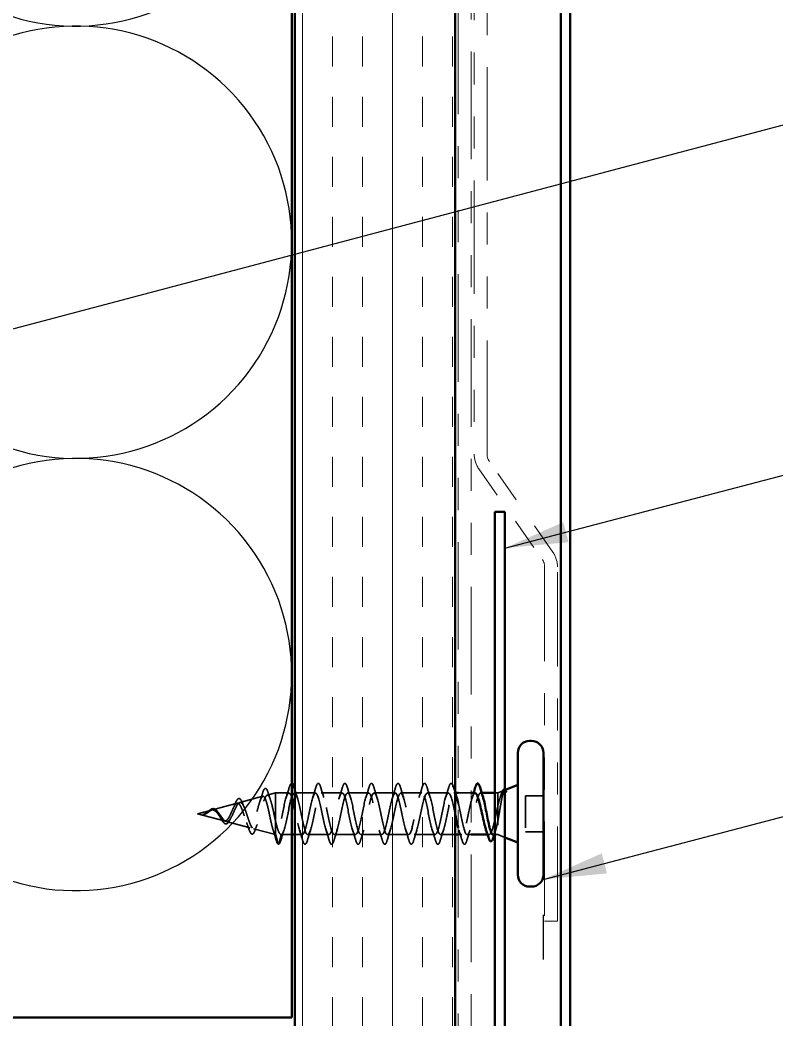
# Model space of a CAD drawing. Header units: inches. Extents: x 0.6 to 46.2, y -1.7 to 21.4.
# Drawn here: x 6.149 to 8.51, y 9.026 to 12.146 of the extents above; entities that cross this region are included whole.
import ezdxf

# ---------------------------------------------------------------- set-up
doc = ezdxf.new("R2010")
doc.units = ezdxf.units.IN
doc.header["$LTSCALE"] = 2
doc.header["$MEASUREMENT"] = 0
doc.linetypes.add('DASHED', pattern=[0.2067, 0.1654, -0.0413])
doc.linetypes.add('DOUBLE_DASH_CHAIN', pattern=[1.2403, 0.6614, -0.0827, 0.1654, -0.0827, 0.1654, -0.0827])
for name, color, linetype, lineweight in [('Hatch (ANSI)', 7, 'Continuous', 18), ('Hidden (ANSI)', 7, 'DASHED', 35), ('Sketch Geometry (ANSI)', 7, 'Continuous', 25), ('Symbol (ANSI)', 7, 'Continuous', 25), ('Visible (ANSI)', 7, 'Continuous', 50)]:
    doc.layers.add(name, color=color, linetype=linetype, lineweight=lineweight)
doc.styles.add('Note Text (ANSI)', font='tahoma.ttf')
doc.dimstyles.new('Default (ANSI)$7', dxfattribs={"dimscale": 2, "dimtxt": 0.12, "dimasz": 0.098425, "dimexe": 0.125, "dimexo": 0.0625, "dimgap": 0.031496, "dimtad": 0, "dimtih": 1, "dimtoh": 1, "dimrnd": 1e-08, "dimzin": 4, "dimdsep": 46, "dimtxsty": 'Note Text (ANSI)', "dimcen": 0.09, "dimdle": 0.393701, "dimclrd": 256, "dimclre": 256, "dimclrt": 256, "dimadec": 0, "dimazin": 1, "dimtfac": 1, "dimtofl": 0, "dimtmove": 0, "dimatfit": 3, "dimfxl": 1, "dimtolj": 1, "dimtzin": 4, "dimlwd": -1, "dimlwe": -1, "dimarcsym": 0})

msp = doc.modelspace()

# ---------------------------------------------------------------- hatches: boundary and pattern name
at = {"layer": 'Hatch (ANSI)', "true_color": 0x804000}
h = msp.add_hatch(dxfattribs=at)
h.set_pattern_fill('INSUL', color=36, scale=0.75, angle=90, style=0)
h.paths.add_polyline_path([(7.50774, 18.87685), (7.50774, 7.53092), (7.00774, 7.53092), (7.00774, 18.87685)])

# ---------------------------------------------------------------- linework, layer by layer
at = {"layer": 'Hidden (ANSI)', "ltscale": 0.018506}
msp.add_line((7.64174, 9.73183), (7.65986, 9.73914), dxfattribs=at)
at = {"layer": 'Hidden (ANSI)', "ltscale": 0.001667}
msp.add_line((7.66326, 9.74051), (7.66498, 9.74121), dxfattribs=at)
at = {"layer": 'Hidden (ANSI)', "ltscale": 0.070939}
msp.add_line((6.83559, 9.7021), (6.90765, 9.72138), dxfattribs=at)
at = {"layer": 'Hidden (ANSI)', "ltscale": 0.025357}
msp.add_line((6.92091, 9.72493), (6.94674, 9.73183), dxfattribs=at)
at = {"layer": 'Hidden (ANSI)', "ltscale": 0.117611}
msp.add_line((6.94674, 9.73183), (6.94674, 9.64572), dxfattribs=at)
at = {"layer": 'Hidden (ANSI)', "ltscale": 0.040375}
msp.add_line((6.98924, 9.73183), (6.94674, 9.73183), dxfattribs=at)
at = {"layer": 'Hidden (ANSI)', "ltscale": 0.062755}
for p, q in [((7.07224, 9.73183), (7.00624, 9.73183)), ((7.15524, 9.73183), (7.08924, 9.73183)), ((7.23824, 9.73183), (7.17224, 9.73183)), ((7.32124, 9.73183), (7.25524, 9.73183)), ((7.40424, 9.73183), (7.33824, 9.73183)), ((7.48724, 9.73183), (7.42124, 9.73183)), ((7.11374, 9.60183), (7.04774, 9.60183)), ((7.19674, 9.60183), (7.13074, 9.60183)), ((7.27974, 9.60183), (7.21374, 9.60183)), ((7.36274, 9.60183), (7.29674, 9.60183)), ((7.44574, 9.60183), (7.37974, 9.60183))]:
    msp.add_line(p, q, dxfattribs=at)
at = {"layer": 'Hidden (ANSI)', "ltscale": 0.004078}
msp.add_line((7.50862, 9.73183), (7.50424, 9.73183), dxfattribs=at)
at = {"layer": 'Hidden (ANSI)', "ltscale": 0.037994}
msp.add_line((7.55774, 9.73183), (7.51774, 9.73183), dxfattribs=at)
at = {"layer": 'Hidden (ANSI)', "ltscale": 0.003667}
msp.add_line((7.59119, 9.73183), (7.58724, 9.73183), dxfattribs=at)
at = {"layer": 'Hidden (ANSI)', "ltscale": 0.009423}
for p, q in [((7.64174, 9.73183), (7.63174, 9.73183)), ((7.64174, 9.60183), (7.63174, 9.60183))]:
    msp.add_line(p, q, dxfattribs=at)
at = {"layer": 'Hidden (ANSI)', "ltscale": 0.194373}
msp.add_line((7.64174, 9.73183), (7.64174, 9.60183), dxfattribs=at)
at = {"layer": 'Hidden (ANSI)', "ltscale": 0.053232}
for p, q in [((7.78374, 9.72333), (7.72774, 9.72333)), ((7.78374, 9.61033), (7.72774, 9.61033))]:
    msp.add_line(p, q, dxfattribs=at)
at = {"layer": 'Hidden (ANSI)', "ltscale": 0.107515}
msp.add_line((7.72774, 9.72333), (7.72774, 9.61033), dxfattribs=at)
at = {"layer": 'Hidden (ANSI)', "ltscale": 0.042539}
msp.add_line((6.70374, 9.66683), (6.74699, 9.6784), dxfattribs=at)
at = {"layer": 'Hidden (ANSI)', "ltscale": 0.075866}
msp.add_line((6.75026, 9.67928), (6.82732, 9.69989), dxfattribs=at)
at = {"layer": 'Hidden (ANSI)', "ltscale": 0.082134}
msp.add_line((6.70374, 9.66683), (6.78715, 9.64452), dxfattribs=at)
at = {"layer": 'Hidden (ANSI)', "ltscale": 0.073402}
msp.add_line((6.79292, 9.64298), (6.86748, 9.62303), dxfattribs=at)
at = {"layer": 'Hidden (ANSI)', "ltscale": 0.071462}
msp.add_line((6.94674, 9.64572), (6.94674, 9.60206), dxfattribs=at)
at = {"layer": 'Hidden (ANSI)', "ltscale": 0.067416}
msp.add_line((6.87825, 9.62015), (6.94674, 9.60183), dxfattribs=at)
at = {"layer": 'Hidden (ANSI)', "ltscale": 0.0051}
msp.add_line((6.94674, 9.60206), (6.94674, 9.60183), dxfattribs=at)
at = {"layer": 'Hidden (ANSI)', "ltscale": 0.000852348}
msp.add_line((6.94774, 9.60183), (6.94674, 9.60183), dxfattribs=at)
at = {"layer": 'Hidden (ANSI)', "ltscale": 0.028664}
for p, q in [((6.95527, 9.57258), (6.94774, 9.60183)), ((6.96474, 9.60183), (6.9572, 9.57258))]:
    msp.add_line(p, q, dxfattribs=at)
at = {"layer": 'Hidden (ANSI)', "ltscale": 0.031327}
msp.add_line((6.99774, 9.60183), (6.96474, 9.60183), dxfattribs=at)
at = {"layer": 'Hidden (ANSI)', "ltscale": 0.021804}
msp.add_line((7.03074, 9.60183), (7.00774, 9.60183), dxfattribs=at)
at = {"layer": 'Hidden (ANSI)', "ltscale": 0.042756}
msp.add_line((7.50774, 9.60183), (7.46274, 9.60183), dxfattribs=at)
at = {"layer": 'Hidden (ANSI)', "ltscale": 0.010376}
msp.add_line((7.52874, 9.60183), (7.51774, 9.60183), dxfattribs=at)
at = {"layer": 'Hidden (ANSI)', "ltscale": 0.011328}
msp.add_line((7.55774, 9.60183), (7.54574, 9.60183), dxfattribs=at)
at = {"layer": 'Hidden (ANSI)', "ltscale": 0.004505}
msp.add_line((7.6141, 9.60183), (7.60927, 9.60183), dxfattribs=at)
at = {"layer": 'Hidden (ANSI)', "ltscale": 0.022491}
msp.add_line((7.64174, 9.60183), (7.66374, 9.59296), dxfattribs=at)
at = {"layer": 'Hidden (ANSI)', "ltscale": 0.000948163}
msp.add_arc((7.57874, 9.76083), 0.001, 14.43974, 77.5, dxfattribs=at)
at = {"layer": 'Hidden (ANSI)', "ltscale": 0.002412}
msp.add_arc((6.95624, 9.57283), 0.001, 194.43974, 345.56026, dxfattribs=at)
at = {"layer": 'Hidden (ANSI)', "ltscale": 0.088288}
msp.add_open_spline([(6.90651, 9.73126), (6.90799, 9.73615), (6.90946, 9.73994), (6.9125, 9.74497), (6.91435, 9.74645), (6.91812, 9.74554), (6.91948, 9.74383), (6.92178, 9.73932), (6.92275, 9.73679), (6.92371, 9.73374)], degree=3, knots=[0, 0, 0, 0, 0.06489246, 0.06489246, 0.13077085, 0.13077085, 0.18983606, 0.18983606, 0.23484667, 0.23484667, 0.23484667, 0.23484667], dxfattribs=at)
at = {"layer": 'Hidden (ANSI)', "ltscale": 0.238325}
msp.add_open_spline([(6.99774, 9.7188), (6.99275, 9.73327), (6.98777, 9.73574), (6.98279, 9.72426), (6.97735, 9.71171), (6.97192, 9.68344), (6.96648, 9.65698), (6.96104, 9.63053), (6.9556, 9.6078), (6.95016, 9.60292), (6.94935, 9.6022), (6.94854, 9.60183), (6.94774, 9.60183)], degree=3, knots=[43.3388384, 43.3388384, 43.3388384, 43.3388384, 44.46997, 44.46997, 44.46997, 45.705247, 45.705247, 45.705247, 46.9405239, 46.9405239, 46.9405239, 47.1238898, 47.1238898, 47.1238898, 47.1238898], dxfattribs=at)
at = {"layer": 'Hidden (ANSI)', "ltscale": 1.106756}
msp.add_open_spline([(6.96474, 9.60183), (6.97017, 9.60183), (6.97561, 9.62016), (6.98105, 9.64543), (6.98649, 9.6707), (6.99193, 9.7011), (6.99737, 9.71774), (7.00281, 9.73438), (7.00825, 9.73607), (7.01369, 9.72176), (7.01913, 9.70744), (7.02457, 9.67816), (7.03001, 9.6521), (7.03545, 9.62603), (7.04089, 9.60506), (7.04632, 9.6022), (7.05176, 9.59935), (7.0572, 9.61482), (7.06264, 9.63901), (7.06808, 9.6632), (7.07352, 9.69436), (7.07896, 9.71314), (7.0844, 9.73192), (7.08984, 9.73697), (7.09528, 9.72515), (7.10072, 9.71333), (7.10616, 9.68549), (7.1116, 9.65893), (7.11704, 9.63236), (7.12247, 9.60898), (7.12791, 9.60331), (7.13335, 9.59764), (7.13879, 9.61008), (7.14423, 9.63291), (7.14967, 9.65574), (7.15511, 9.68731), (7.16055, 9.70801), (7.16599, 9.72872), (7.17143, 9.73707), (7.17687, 9.72788), (7.18231, 9.71868), (7.18775, 9.69261), (7.19319, 9.66585), (7.19862, 9.63909), (7.20406, 9.61357), (7.2095, 9.60514), (7.21494, 9.59671), (7.22038, 9.60598), (7.22582, 9.62719), (7.23126, 9.6484), (7.2367, 9.68002), (7.24214, 9.70242), (7.24758, 9.72482), (7.25302, 9.73637), (7.25846, 9.72991), (7.2639, 9.72345), (7.26934, 9.69944), (7.27477, 9.67278), (7.28021, 9.64613), (7.28565, 9.61876), (7.29109, 9.60767), (7.29653, 9.59659), (7.30197, 9.60258), (7.30741, 9.62193), (7.31285, 9.64127), (7.31829, 9.67259), (7.32373, 9.69642), (7.32917, 9.72025), (7.33461, 9.73488), (7.34005, 9.73122), (7.34549, 9.72757), (7.35092, 9.70589), (7.35636, 9.67965), (7.3618, 9.65341), (7.36724, 9.62451), (7.37268, 9.61088), (7.37812, 9.59726), (7.38356, 9.5999), (7.389, 9.61717), (7.39444, 9.63444), (7.39988, 9.66509), (7.40532, 9.69008), (7.41076, 9.71507), (7.4162, 9.73261), (7.42164, 9.7318), (7.42707, 9.73099), (7.43251, 9.7119), (7.43795, 9.68637), (7.44339, 9.66084), (7.44883, 9.63073), (7.45427, 9.61473), (7.45971, 9.59873), (7.46515, 9.59799), (7.47059, 9.61298), (7.47603, 9.62797), (7.48147, 9.65761), (7.48691, 9.68348), (7.49235, 9.70935), (7.49778, 9.7296), (7.50322, 9.73164), (7.5065, 9.73288), (7.50978, 9.72744), (7.51306, 9.71756)], degree=3, knots=[-47.1238898, -47.1238898, -47.1238898, -47.1238898, -45.8886129, -45.8886129, -45.8886129, -44.6533359, -44.6533359, -44.6533359, -43.418059, -43.418059, -43.418059, -42.182782, -42.182782, -42.182782, -40.9475051, -40.9475051, -40.9475051, -39.7122281, -39.7122281, -39.7122281, -38.4769512, -38.4769512, -38.4769512, -37.2416742, -37.2416742, -37.2416742, -36.0063973, -36.0063973, -36.0063973, -34.7711204, -34.7711204, -34.7711204, -33.5358434, -33.5358434, -33.5358434, -32.3005665, -32.3005665, -32.3005665, -31.0652895, -31.0652895, -31.0652895, -29.8300126, -29.8300126, -29.8300126, -28.5947356, -28.5947356, -28.5947356, -27.3594587, -27.3594587, -27.3594587, -26.1241817, -26.1241817, -26.1241817, -24.8889048, -24.8889048, -24.8889048, -23.6536278, -23.6536278, -23.6536278, -22.4183509, -22.4183509, -22.4183509, -21.183074, -21.183074, -21.183074, -19.947797, -19.947797, -19.947797, -18.7125201, -18.7125201, -18.7125201, -17.4772431, -17.4772431, -17.4772431, -16.2419662, -16.2419662, -16.2419662, -15.0066892, -15.0066892, -15.0066892, -13.7714123, -13.7714123, -13.7714123, -12.5361353, -12.5361353, -12.5361353, -11.3008584, -11.3008584, -11.3008584, -10.0655815, -10.0655815, -10.0655815, -8.8303045, -8.8303045, -8.8303045, -7.5950276, -7.5950276, -7.5950276, -6.3597506, -6.3597506, -6.3597506, -5.6150337, -5.6150337, -5.6150337, -5.6150337], dxfattribs=at)
at = {"layer": 'Hidden (ANSI)', "ltscale": 0.031888}
for points in [[(6.98041, 9.71786), (6.98382, 9.72827), (6.98705, 9.73893), (6.99018, 9.74961)], [(7.06341, 9.71786), (7.06682, 9.72827), (7.07005, 9.73893), (7.07318, 9.74961)], [(7.08829, 9.74961), (7.09142, 9.73893), (7.09465, 9.72827), (7.09806, 9.71786)], [(7.14641, 9.71786), (7.14982, 9.72827), (7.15305, 9.73893), (7.15618, 9.74961)], [(7.17129, 9.74961), (7.17442, 9.73893), (7.17765, 9.72827), (7.18106, 9.71786)], [(7.22941, 9.71786), (7.23282, 9.72827), (7.23605, 9.73893), (7.23918, 9.74961)], [(7.25429, 9.74961), (7.25742, 9.73893), (7.26065, 9.72827), (7.26406, 9.71786)], [(7.31241, 9.71786), (7.31582, 9.72827), (7.31905, 9.73893), (7.32218, 9.74961)], [(7.33729, 9.74961), (7.34042, 9.73893), (7.34365, 9.72827), (7.34706, 9.71786)], [(7.39541, 9.71786), (7.39882, 9.72827), (7.40205, 9.73893), (7.40518, 9.74961)], [(7.42029, 9.74961), (7.42342, 9.73893), (7.42665, 9.72827), (7.43006, 9.71786)], [(7.47841, 9.71786), (7.48182, 9.72827), (7.48505, 9.73893), (7.48818, 9.74961)], [(6.97356, 9.61581), (6.97015, 9.6054), (6.96692, 9.59474), (6.96379, 9.58405)], [(7.03168, 9.58405), (7.02855, 9.59474), (7.02532, 9.6054), (7.02191, 9.61581)], [(7.05656, 9.61581), (7.05315, 9.6054), (7.04992, 9.59474), (7.04679, 9.58405)], [(7.11468, 9.58405), (7.11155, 9.59474), (7.10832, 9.6054), (7.10491, 9.61581)], [(7.13956, 9.61581), (7.13615, 9.6054), (7.13292, 9.59474), (7.12979, 9.58405)], [(7.19768, 9.58405), (7.19455, 9.59474), (7.19132, 9.6054), (7.18791, 9.61581)], [(7.22256, 9.61581), (7.21915, 9.6054), (7.21592, 9.59474), (7.21279, 9.58405)], [(7.28068, 9.58405), (7.27755, 9.59474), (7.27432, 9.6054), (7.27091, 9.61581)], [(7.30556, 9.61581), (7.30215, 9.6054), (7.29892, 9.59474), (7.29579, 9.58405)], [(7.36368, 9.58405), (7.36055, 9.59474), (7.35732, 9.6054), (7.35391, 9.61581)], [(7.38856, 9.61581), (7.38515, 9.6054), (7.38192, 9.59474), (7.37879, 9.58405)], [(7.44668, 9.58405), (7.44355, 9.59474), (7.44032, 9.6054), (7.43691, 9.61581)], [(7.47156, 9.61581), (7.46815, 9.6054), (7.46492, 9.59474), (7.46179, 9.58405)], [(7.52968, 9.58405), (7.52655, 9.59474), (7.52332, 9.6054), (7.51991, 9.61581)], [(7.55456, 9.61581), (7.55115, 9.6054), (7.54792, 9.59474), (7.54479, 9.58405)]]:
    msp.add_open_spline(points, degree=3, dxfattribs=at)
at = {"layer": 'Hidden (ANSI)', "ltscale": 0.045372}
for points, knots in [([(6.99018, 9.74961), (6.99167, 9.75468), (6.99313, 9.75824), (6.99564, 9.76118), (6.99663, 9.76183), (6.99774, 9.76183)], [0, 0, 0, 0, 0.08068206, 0.08068206, 0.12088628, 0.12088628, 0.12088628, 0.12088628]), ([(6.96379, 9.58405), (6.9623, 9.57899), (6.96084, 9.57542), (6.95833, 9.57248), (6.95734, 9.57183), (6.95624, 9.57183)], [0, 0, 0, 0, 0.08068206, 0.08068206, 0.1208897, 0.1208897, 0.1208897, 0.1208897])]:
    msp.add_open_spline(points, degree=3, knots=knots, dxfattribs=at)
at = {"layer": 'Hidden (ANSI)', "ltscale": 0.02363}
msp.add_open_spline([(7.00774, 9.74135), (7.0101, 9.73344), (7.01253, 9.72558), (7.01506, 9.71786)], degree=3, dxfattribs=at)
at = {"layer": 'Hidden (ANSI)', "ltscale": 1.009204}
msp.add_open_spline([(7.50774, 9.6681), (7.50681, 9.67262), (7.50589, 9.67714), (7.50496, 9.68157), (7.49953, 9.70764), (7.49409, 9.72861), (7.48865, 9.73146), (7.48321, 9.73432), (7.47777, 9.71884), (7.47233, 9.69466), (7.46689, 9.67047), (7.46145, 9.63931), (7.45601, 9.62052), (7.45057, 9.60174), (7.44513, 9.5967), (7.43969, 9.60852), (7.43425, 9.62034), (7.42881, 9.64817), (7.42338, 9.67474), (7.41794, 9.7013), (7.4125, 9.72468), (7.40706, 9.73036), (7.40162, 9.73603), (7.39618, 9.72359), (7.39074, 9.70076), (7.3853, 9.67793), (7.37986, 9.64636), (7.37442, 9.62565), (7.36898, 9.60494), (7.36354, 9.59659), (7.3581, 9.60579), (7.35266, 9.61498), (7.34723, 9.64105), (7.34179, 9.66782), (7.33635, 9.69458), (7.33091, 9.7201), (7.32547, 9.72853), (7.32003, 9.73695), (7.31459, 9.72769), (7.30915, 9.70648), (7.30371, 9.68527), (7.29827, 9.65364), (7.29283, 9.63125), (7.28739, 9.60885), (7.28195, 9.59729), (7.27651, 9.60376), (7.27108, 9.61022), (7.26564, 9.63423), (7.2602, 9.66088), (7.25476, 9.68753), (7.24932, 9.7149), (7.24388, 9.72599), (7.23844, 9.73708), (7.233, 9.73109), (7.22756, 9.71174), (7.22212, 9.69239), (7.21668, 9.66108), (7.21124, 9.63725), (7.2058, 9.61342), (7.20036, 9.59879), (7.19493, 9.60244), (7.18949, 9.6061), (7.18405, 9.62778), (7.17861, 9.65402), (7.17317, 9.68025), (7.16773, 9.70916), (7.16229, 9.72278), (7.15685, 9.73641), (7.15141, 9.73376), (7.14597, 9.71649), (7.14053, 9.69923), (7.13509, 9.66858), (7.12965, 9.64359), (7.12421, 9.61859), (7.11878, 9.60105), (7.11334, 9.60186), (7.1079, 9.60267), (7.10246, 9.62177), (7.09702, 9.6473), (7.09158, 9.67282), (7.08614, 9.70294), (7.0807, 9.71894), (7.07526, 9.73494), (7.06982, 9.73567), (7.06438, 9.72068), (7.05894, 9.70569), (7.0535, 9.67606), (7.04806, 9.65019), (7.04263, 9.62432), (7.03719, 9.60407), (7.03175, 9.60202), (7.02631, 9.59998), (7.02087, 9.61628), (7.01543, 9.6408), (7.01286, 9.65236), (7.0103, 9.66536), (7.00774, 9.67778)], degree=3, knots=[4.7313142, 4.7313142, 4.7313142, 4.7313142, 4.9411078, 4.9411078, 4.9411078, 6.1763847, 6.1763847, 6.1763847, 7.4116617, 7.4116617, 7.4116617, 8.6469386, 8.6469386, 8.6469386, 9.8822156, 9.8822156, 9.8822156, 11.1174925, 11.1174925, 11.1174925, 12.3527695, 12.3527695, 12.3527695, 13.5880464, 13.5880464, 13.5880464, 14.8233233, 14.8233233, 14.8233233, 16.0586003, 16.0586003, 16.0586003, 17.2938772, 17.2938772, 17.2938772, 18.5291542, 18.5291542, 18.5291542, 19.7644311, 19.7644311, 19.7644311, 20.9997081, 20.9997081, 20.9997081, 22.234985, 22.234985, 22.234985, 23.470262, 23.470262, 23.470262, 24.7055389, 24.7055389, 24.7055389, 25.9408158, 25.9408158, 25.9408158, 27.1760928, 27.1760928, 27.1760928, 28.4113697, 28.4113697, 28.4113697, 29.6466467, 29.6466467, 29.6466467, 30.8819236, 30.8819236, 30.8819236, 32.1172006, 32.1172006, 32.1172006, 33.3524775, 33.3524775, 33.3524775, 34.5877545, 34.5877545, 34.5877545, 35.8230314, 35.8230314, 35.8230314, 37.0583084, 37.0583084, 37.0583084, 38.2935853, 38.2935853, 38.2935853, 39.5288622, 39.5288622, 39.5288622, 40.7641392, 40.7641392, 40.7641392, 41.9994161, 41.9994161, 41.9994161, 42.5818281, 42.5818281, 42.5818281, 42.5818281], dxfattribs=at)
at = {"layer": 'Hidden (ANSI)', "ltscale": 0.090851}
for points in [[(7.07318, 9.74961), (7.07467, 9.75468), (7.07613, 9.75824), (7.07865, 9.76119), (7.07966, 9.76185), (7.08261, 9.76181), (7.08401, 9.76018), (7.0863, 9.7557), (7.0873, 9.75299), (7.08829, 9.74961)], [(7.15618, 9.74961), (7.15767, 9.75468), (7.15913, 9.75824), (7.16165, 9.76119), (7.16266, 9.76185), (7.16561, 9.76181), (7.16701, 9.76018), (7.1693, 9.7557), (7.1703, 9.75299), (7.17129, 9.74961)], [(7.23918, 9.74961), (7.24067, 9.75468), (7.24213, 9.75824), (7.24465, 9.76119), (7.24566, 9.76185), (7.24861, 9.76181), (7.25001, 9.76018), (7.2523, 9.7557), (7.2533, 9.75299), (7.25429, 9.74961)], [(7.32218, 9.74961), (7.32367, 9.75468), (7.32513, 9.75824), (7.32765, 9.76119), (7.32866, 9.76185), (7.33161, 9.76181), (7.33301, 9.76018), (7.3353, 9.7557), (7.3363, 9.75299), (7.33729, 9.74961)], [(7.40518, 9.74961), (7.40667, 9.75468), (7.40813, 9.75824), (7.41065, 9.76119), (7.41166, 9.76185), (7.41461, 9.76181), (7.41601, 9.76018), (7.4183, 9.7557), (7.4193, 9.75299), (7.42029, 9.74961)], [(7.48818, 9.74961), (7.48967, 9.75468), (7.49113, 9.75824), (7.49365, 9.76119), (7.49466, 9.76185), (7.49761, 9.76181), (7.49901, 9.76018), (7.5013, 9.7557), (7.5023, 9.75299), (7.50329, 9.74961)], [(7.04679, 9.58405), (7.0453, 9.57899), (7.04384, 9.57542), (7.04132, 9.57247), (7.04032, 9.57182), (7.03736, 9.57186), (7.03597, 9.57349), (7.03367, 9.57796), (7.03267, 9.58068), (7.03168, 9.58405)], [(7.12979, 9.58405), (7.1283, 9.57899), (7.12684, 9.57542), (7.12432, 9.57247), (7.12332, 9.57182), (7.12036, 9.57186), (7.11897, 9.57349), (7.11667, 9.57796), (7.11567, 9.58068), (7.11468, 9.58405)], [(7.21279, 9.58405), (7.2113, 9.57899), (7.20984, 9.57542), (7.20732, 9.57247), (7.20632, 9.57182), (7.20336, 9.57186), (7.20197, 9.57349), (7.19967, 9.57796), (7.19867, 9.58068), (7.19768, 9.58405)], [(7.29579, 9.58405), (7.2943, 9.57899), (7.29284, 9.57542), (7.29032, 9.57247), (7.28932, 9.57182), (7.28636, 9.57186), (7.28497, 9.57349), (7.28267, 9.57796), (7.28167, 9.58068), (7.28068, 9.58405)], [(7.37879, 9.58405), (7.3773, 9.57899), (7.37584, 9.57542), (7.37332, 9.57247), (7.37232, 9.57182), (7.36936, 9.57186), (7.36797, 9.57349), (7.36567, 9.57796), (7.36467, 9.58068), (7.36368, 9.58405)], [(7.46179, 9.58405), (7.4603, 9.57899), (7.45884, 9.57542), (7.45632, 9.57247), (7.45532, 9.57182), (7.45236, 9.57186), (7.45097, 9.57349), (7.44867, 9.57796), (7.44767, 9.58068), (7.44668, 9.58405)], [(7.54479, 9.58405), (7.5433, 9.57899), (7.54184, 9.57542), (7.53932, 9.57247), (7.53832, 9.57182), (7.53536, 9.57186), (7.53397, 9.57349), (7.53167, 9.57796), (7.53067, 9.58068), (7.52968, 9.58405)]]:
    msp.add_open_spline(points, degree=3, knots=[0, 0, 0, 0, 0.08068206, 0.08068206, 0.12137804, 0.12137804, 0.18811443, 0.18811443, 0.24184971, 0.24184971, 0.24184971, 0.24184971], dxfattribs=at)
at = {"layer": 'Hidden (ANSI)', "ltscale": 0.014799}
msp.add_open_spline([(7.50329, 9.74961), (7.50475, 9.74464), (7.50623, 9.73967), (7.50774, 9.73472)], degree=3, dxfattribs=at)
at = {"layer": 'Hidden (ANSI)', "ltscale": 0.148606}
msp.add_open_spline([(7.64174, 9.64535), (7.64324, 9.65332), (7.64471, 9.6619), (7.64768, 9.67951), (7.64914, 9.68835), (7.65211, 9.70511), (7.65358, 9.71282), (7.65654, 9.72602), (7.65801, 9.73131), (7.66066, 9.73792), (7.66184, 9.73974), (7.66419, 9.74105), (7.66537, 9.74047), (7.66653, 9.7387)], degree=3, knots=[0, 0, 0, 0, 0.06713685, 0.06713685, 0.13596331, 0.13596331, 0.20647998, 0.20647998, 0.27868739, 0.27868739, 0.33737749, 0.33737749, 0.39716778, 0.39716778, 0.39716778, 0.39716778], dxfattribs=at)
at = {"layer": 'Hidden (ANSI)', "ltscale": 0.095963}
msp.add_open_spline([(7.66374, 9.73842), (7.6624, 9.73946), (7.66106, 9.73969), (7.65767, 9.73816), (7.65563, 9.73541), (7.65159, 9.72678), (7.64964, 9.72123), (7.64569, 9.70805), (7.64374, 9.70062), (7.64174, 9.69262)], degree=3, knots=[0.02629241, 0.02629241, 0.02629241, 0.02629241, 0.07588897, 0.07588897, 0.1494652, 0.1494652, 0.21768686, 0.21768686, 0.28372234, 0.28372234, 0.28372234, 0.28372234], dxfattribs=at)
at = {"layer": 'Hidden (ANSI)', "ltscale": 0.053243}
msp.add_open_spline([(7.65271, 9.73048), (7.6542, 9.73522), (7.6557, 9.73878), (7.65896, 9.74319), (7.66126, 9.74407), (7.66336, 9.74279), (7.66355, 9.74265), (7.66374, 9.7425)], degree=3, knots=[0, 0, 0, 0, 0.06702467, 0.06702467, 0.13458345, 0.13458345, 0.1415707, 0.1415707, 0.1415707, 0.1415707], dxfattribs=at)
at = {"layer": 'Hidden (ANSI)', "ltscale": 0.001752}
msp.add_open_spline([(7.66653, 9.7387), (7.66663, 9.73856), (7.66672, 9.7384), (7.66681, 9.73823)], degree=3, dxfattribs=at)
at = {"layer": 'Hidden (ANSI)', "ltscale": 0.544082}
msp.add_open_spline([(6.94674, 9.60206), (6.94506, 9.60322), (6.94339, 9.60604), (6.94, 9.61462), (6.93832, 9.62025), (6.93494, 9.6335), (6.93326, 9.64096), (6.92987, 9.65668), (6.92819, 9.66475), (6.9248, 9.6804), (6.92312, 9.68782), (6.91972, 9.701), (6.91804, 9.70666), (6.91464, 9.71544), (6.91296, 9.71853), (6.90956, 9.72175), (6.90787, 9.72192), (6.90447, 9.71933), (6.90278, 9.71667), (6.89937, 9.70894), (6.89768, 9.704), (6.89427, 9.69256), (6.89258, 9.68622), (6.88916, 9.67305), (6.88747, 9.66636), (6.88405, 9.65359), (6.88235, 9.64763), (6.87892, 9.63724), (6.87723, 9.63289), (6.87379, 9.62641), (6.87209, 9.62428), (6.86865, 9.62251), (6.86695, 9.62282), (6.8635, 9.62579), (6.8618, 9.62836), (6.85834, 9.63534), (6.85663, 9.63963), (6.85317, 9.64927), (6.85146, 9.65449), (6.84798, 9.66508), (6.84627, 9.67034), (6.84278, 9.68012), (6.84106, 9.68455), (6.83757, 9.69198), (6.83584, 9.69492), (6.83234, 9.69892), (6.8306, 9.69999), (6.82708, 9.70013), (6.82534, 9.69926), (6.82181, 9.69579), (6.82006, 9.69327), (6.81651, 9.68701), (6.81475, 9.68338), (6.81118, 9.67561), (6.80941, 9.67157), (6.80582, 9.66374), (6.80404, 9.66003), (6.80042, 9.65352), (6.79863, 9.65077), (6.79519, 9.64687), (6.7936, 9.64559), (6.79039, 9.64421), (6.78879, 9.64408), (6.78715, 9.64452)], degree=3, knots=[0, 0, 0, 0, 0.0662455, 0.0662455, 0.1312266, 0.1312266, 0.1949439, 0.1949439, 0.2573984, 0.2573984, 0.3185909, 0.3185909, 0.3785225, 0.3785225, 0.4371941, 0.4371941, 0.4946071, 0.4946071, 0.5507627, 0.5507627, 0.6056626, 0.6056626, 0.6593082, 0.6593082, 0.7117016, 0.7117016, 0.7628447, 0.7628447, 0.8127399, 0.8127399, 0.8613896, 0.8613896, 0.9087967, 0.9087967, 0.9549645, 0.9549645, 0.9998965, 0.9998965, 1.0435967, 1.0435967, 1.0860698, 1.0860698, 1.1273208, 1.1273208, 1.1673558, 1.1673558, 1.2061815, 1.2061815, 1.2438056, 1.2438056, 1.2802371, 1.2802371, 1.3154864, 1.3154864, 1.3495657, 1.3495657, 1.3824892, 1.3824892, 1.4142741, 1.4142741, 1.4412543, 1.4412543, 1.4671582, 1.4671582, 1.4671582, 1.4671582], dxfattribs=at)
at = {"layer": 'Hidden (ANSI)', "ltscale": 0.504207}
msp.add_open_spline([(6.79292, 9.64298), (6.79495, 9.64243), (6.79691, 9.64271), (6.80084, 9.64487), (6.80278, 9.64678), (6.80668, 9.65202), (6.80859, 9.65532), (6.81245, 9.66285), (6.81435, 9.66701), (6.81819, 9.67556), (6.82007, 9.67985), (6.82388, 9.68787), (6.82575, 9.69149), (6.82954, 9.69745), (6.8314, 9.69967), (6.83516, 9.7023), (6.83702, 9.70262), (6.84076, 9.70121), (6.84261, 9.69944), (6.84634, 9.69395), (6.84818, 9.69025), (6.8519, 9.68138), (6.85373, 9.67627), (6.85744, 9.66535), (6.85927, 9.65964), (6.86296, 9.64843), (6.86478, 9.64306), (6.86847, 9.63348), (6.87029, 9.6294), (6.87396, 9.62319), (6.87577, 9.62117), (6.87944, 9.61958), (6.88125, 9.62008), (6.88491, 9.62364), (6.88672, 9.62673), (6.89037, 9.63514), (6.89217, 9.64043), (6.89582, 9.65254), (6.89762, 9.65928), (6.90126, 9.67329), (6.90306, 9.68043), (6.90669, 9.69412), (6.90849, 9.70051), (6.91212, 9.71161), (6.91391, 9.71616), (6.91753, 9.72273), (6.91933, 9.72461), (6.92295, 9.72535), (6.92474, 9.72412), (6.92835, 9.71864), (6.93014, 9.71436), (6.93375, 9.70326), (6.93554, 9.69649), (6.93891, 9.68229), (6.94047, 9.67514), (6.94362, 9.66039), (6.94518, 9.65291), (6.94674, 9.64572)], degree=3, knots=[0, 0, 0, 0, 0.0315308, 0.0315308, 0.0641805, 0.0641805, 0.0979786, 0.0979786, 0.1329491, 0.1329491, 0.1691118, 0.1691118, 0.2064833, 0.2064833, 0.2450775, 0.2450775, 0.2849064, 0.2849064, 0.3259802, 0.3259802, 0.3683075, 0.3683075, 0.4118959, 0.4118959, 0.4567522, 0.4567522, 0.5028821, 0.5028821, 0.5502906, 0.5502906, 0.5989824, 0.5989824, 0.6489613, 0.6489613, 0.7002309, 0.7002309, 0.7527945, 0.7527945, 0.8066547, 0.8066547, 0.8618141, 0.8618141, 0.918275, 0.918275, 0.9760395, 0.9760395, 1.0351092, 1.0351092, 1.095486, 1.095486, 1.1571712, 1.1571712, 1.2201662, 1.2201662, 1.2761521, 1.2761521, 1.3331843, 1.3331843, 1.3331843, 1.3331843], dxfattribs=at)
at = {"layer": 'Hidden (ANSI)', "ltscale": 0.078163}
msp.add_open_spline([(6.8198, 9.69533), (6.82129, 9.69925), (6.82278, 9.70274), (6.8257, 9.70839), (6.82717, 9.71061), (6.83027, 9.7137), (6.83205, 9.71453), (6.83545, 9.71401), (6.83694, 9.71292), (6.83903, 9.71037), (6.83973, 9.70931), (6.84156, 9.70607), (6.84268, 9.70359), (6.84378, 9.70075)], degree=3, knots=[0, 0, 0, 0, 0.03820607, 0.03820607, 0.07666554, 0.07666554, 0.11777887, 0.11777887, 0.15521059, 0.15521059, 0.17510174, 0.17510174, 0.2079958, 0.2079958, 0.2079958, 0.2079958], dxfattribs=at)
at = {"layer": 'Hidden (ANSI)', "ltscale": 0.025829}
msp.add_open_spline([(6.89836, 9.70576), (6.90122, 9.71407), (6.90391, 9.72264), (6.90651, 9.73126)], degree=3, dxfattribs=at)
at = {"layer": 'Hidden (ANSI)', "ltscale": 0.022792}
msp.add_open_spline([(6.92371, 9.73374), (6.92607, 9.7262), (6.92851, 9.71871), (6.93106, 9.71143)], degree=3, dxfattribs=at)
at = {"layer": 'Hidden (ANSI)', "ltscale": 0.331306}
msp.add_open_spline([(7.51774, 9.7007), (7.51834, 9.6982), (7.51894, 9.69558), (7.51954, 9.69287), (7.52498, 9.66834), (7.53042, 9.63736), (7.53586, 9.61917), (7.5413, 9.60097), (7.54674, 9.59687), (7.55218, 9.60941), (7.55762, 9.62195), (7.56306, 9.65023), (7.5685, 9.67668), (7.57393, 9.70314), (7.57937, 9.72586), (7.58481, 9.73074), (7.58562, 9.73147), (7.58643, 9.73183), (7.58724, 9.73183)], degree=3, knots=[-5.2612214, -5.2612214, -5.2612214, -5.2612214, -5.1244737, -5.1244737, -5.1244737, -3.8891967, -3.8891967, -3.8891967, -2.6539198, -2.6539198, -2.6539198, -1.4186428, -1.4186428, -1.4186428, -0.1833659, -0.1833659, -0.1833659, 0, 0, 0, 0], dxfattribs=at)
at = {"layer": 'Hidden (ANSI)', "ltscale": 0.250204}
msp.add_open_spline([(7.57024, 9.73183), (7.5648, 9.73183), (7.55936, 9.71351), (7.55392, 9.68823), (7.54848, 9.66296), (7.54304, 9.63257), (7.5376, 9.61593), (7.53216, 9.59928), (7.52672, 9.5976), (7.52128, 9.61191), (7.5201, 9.61502), (7.51892, 9.61884), (7.51774, 9.62318)], degree=3, knots=[0, 0, 0, 0, 1.2352769, 1.2352769, 1.2352769, 2.4705539, 2.4705539, 2.4705539, 3.7058308, 3.7058308, 3.7058308, 3.974304, 3.974304, 3.974304, 3.974304], dxfattribs=at)
at = {"layer": 'Hidden (ANSI)', "ltscale": 0.014082}
msp.add_open_spline([(7.56141, 9.71786), (7.56292, 9.72247), (7.5644, 9.72714), (7.56585, 9.73183)], degree=3, dxfattribs=at)
at = {"layer": 'Hidden (ANSI)', "ltscale": 0.040224}
msp.add_open_spline([(7.58724, 9.73183), (7.58889, 9.73183), (7.59052, 9.73012), (7.59319, 9.72475), (7.5942, 9.72212), (7.5952, 9.71898)], degree=3, knots=[0, 0, 0, 0, 0.06687142, 0.06687142, 0.10791152, 0.10791152, 0.10791152, 0.10791152], dxfattribs=at)
at = {"layer": 'Hidden (ANSI)', "ltscale": 0.010477}
msp.add_open_spline([(7.64937, 9.72008), (7.65051, 9.72352), (7.65162, 9.72699), (7.65271, 9.73048)], degree=3, dxfattribs=at)
at = {"layer": 'Hidden (ANSI)', "ltscale": 0.083957}
msp.add_open_spline([(6.78715, 9.64452), (6.78533, 9.64501), (6.78349, 9.64618), (6.77973, 9.64968), (6.77786, 9.65192), (6.77405, 9.65701), (6.77215, 9.65976), (6.76827, 9.66526), (6.76634, 9.66791), (6.76237, 9.67259), (6.7604, 9.67457), (6.75633, 9.67749), (6.7543, 9.67841), (6.75009, 9.67906), (6.748, 9.6788), (6.74362, 9.67728), (6.74144, 9.67606), (6.73778, 9.6737), (6.73642, 9.67276), (6.73368, 9.67087), (6.73232, 9.66995), (6.73092, 9.66908)], degree=3, knots=[0, 0, 0, 0, 0.02818547, 0.02818547, 0.05535616, 0.05535616, 0.08155578, 0.08155578, 0.10684016, 0.10684016, 0.13128192, 0.13128192, 0.1549776, 0.1549776, 0.17805851, 0.17805851, 0.20070773, 0.20070773, 0.21389493, 0.21389493, 0.22660204, 0.22660204, 0.22660204, 0.22660204], dxfattribs=at)
at = {"layer": 'Hidden (ANSI)', "ltscale": 0.049977}
msp.add_open_spline([(6.73122, 9.66942), (6.73284, 9.67059), (6.73443, 9.67191), (6.73757, 9.67459), (6.73914, 9.67596), (6.7423, 9.67855), (6.74393, 9.67976), (6.74718, 9.68169), (6.74883, 9.6824), (6.75215, 9.68307), (6.75385, 9.68301), (6.75715, 9.68205), (6.75877, 9.68114), (6.76193, 9.67863), (6.76349, 9.67696), (6.76526, 9.67472), (6.76552, 9.67437), (6.76579, 9.67402)], degree=3, knots=[0, 0, 0, 0, 0.01545601, 0.01545601, 0.03160159, 0.03160159, 0.04933947, 0.04933947, 0.06831232, 0.06831232, 0.08828975, 0.08828975, 0.10822909, 0.10822909, 0.12929401, 0.12929401, 0.13307809, 0.13307809, 0.13307809, 0.13307809], dxfattribs=at)
at = {"layer": 'Hidden (ANSI)', "ltscale": 0.089656}
msp.add_open_spline([(6.73319, 9.66927), (6.736, 9.67105), (6.73863, 9.673), (6.74386, 9.67648), (6.74631, 9.67791), (6.75119, 9.67969), (6.7535, 9.67999), (6.75814, 9.67924), (6.76036, 9.67819), (6.7648, 9.67487), (6.76695, 9.67264), (6.77126, 9.6674), (6.77334, 9.66447), (6.77754, 9.65846), (6.77958, 9.65549), (6.78355, 9.65028), (6.78541, 9.64809), (6.7892, 9.64464), (6.79107, 9.64347), (6.79292, 9.64298)], degree=3, knots=[0, 0, 0, 0, 0.02542118, 0.02542118, 0.05061597, 0.05061597, 0.07599611, 0.07599611, 0.10184452, 0.10184452, 0.12835573, 0.12835573, 0.15566688, 0.15566688, 0.18387744, 0.18387744, 0.21097071, 0.21097071, 0.23938117, 0.23938117, 0.23938117, 0.23938117], dxfattribs=at)
at = {"layer": 'Hidden (ANSI)', "ltscale": 0.003954}
msp.add_open_spline([(6.76579, 9.67402), (6.76638, 9.67322), (6.76699, 9.67247), (6.76759, 9.67179)], degree=3, dxfattribs=at)
at = {"layer": 'Hidden (ANSI)', "ltscale": 0.014151}
msp.add_open_spline([(6.81452, 9.68283), (6.81637, 9.68671), (6.81813, 9.69096), (6.8198, 9.69533)], degree=3, dxfattribs=at)
at = {"layer": 'Hidden (ANSI)', "ltscale": 0.013376}
msp.add_open_spline([(6.84378, 9.70075), (6.84537, 9.69662), (6.84701, 9.6926), (6.84873, 9.68882)], degree=3, dxfattribs=at)
at = {"layer": 'Hidden (ANSI)', "ltscale": 0.169208}
msp.add_open_spline([(7.64174, 9.69262), (7.63988, 9.68467), (7.63803, 9.67612), (7.63431, 9.6588), (7.63247, 9.65021), (7.62875, 9.63419), (7.62691, 9.62691), (7.62319, 9.61469), (7.62135, 9.60986), (7.61763, 9.60335), (7.61579, 9.60173), (7.61207, 9.60195), (7.61022, 9.60379), (7.60704, 9.60972), (7.60572, 9.61298), (7.6044, 9.61692)], degree=3, knots=[0, 0, 0, 0, 0.06748173, 0.06748173, 0.13496346, 0.13496346, 0.20244519, 0.20244519, 0.26992692, 0.26992692, 0.33740864, 0.33740864, 0.40489037, 0.40489037, 0.45306416, 0.45306416, 0.45306416, 0.45306416], dxfattribs=at)
at = {"layer": 'Hidden (ANSI)', "ltscale": 0.014821}
msp.add_open_spline([(6.72354, 9.66545), (6.72189, 9.66491), (6.72061, 9.66466), (6.71996, 9.66451), (6.71984, 9.66449), (6.71974, 9.66446), (6.71972, 9.66445), (6.71969, 9.66444), (6.71968, 9.66443), (6.71967, 9.66442), (6.71967, 9.66442), (6.71967, 9.66442), (6.71967, 9.66442), (6.71967, 9.66442), (6.71967, 9.66442), (6.71967, 9.66441), (6.71967, 9.66441), (6.71968, 9.66441), (6.71968, 9.66441), (6.71968, 9.66441), (6.71969, 9.6644), (6.71971, 9.6644), (6.71973, 9.6644), (6.71986, 9.66438), (6.72008, 9.66439), (6.72048, 9.6644), (6.72088, 9.66443), (6.72192, 9.66456), (6.72252, 9.66466), (6.7254, 9.66526), (6.72765, 9.66613), (6.72993, 9.66735)], degree=3, knots=[0, 0, 0, 0, 0.01397013, 0.01397013, 0.01635801, 0.01635801, 0.01712636, 0.01712636, 0.01759978, 0.01759978, 0.01773598, 0.01773598, 0.01781809, 0.01781809, 0.01788584, 0.01788584, 0.01795891, 0.01795891, 0.01807628, 0.01807628, 0.01833703, 0.01833703, 0.01916095, 0.01916095, 0.02439922, 0.02439922, 0.04499316, 0.04499316, 0.07213098, 0.07213098, 0.1773839, 0.1773839, 0.1773839, 0.1773839], dxfattribs=at)
at = {"layer": 'Hidden (ANSI)', "ltscale": 0.002866}
msp.add_open_spline([(6.72404, 9.665), (6.72309, 9.66475), (6.72213, 9.66457), (6.72118, 9.66447)], degree=3, dxfattribs=at)
at = {"layer": 'Hidden (ANSI)', "ltscale": 0.007962}
msp.add_open_spline([(6.73092, 9.66908), (6.72992, 9.66845), (6.7289, 9.66786), (6.72645, 9.66657), (6.72501, 9.66594), (6.72354, 9.66545)], degree=3, knots=[0, 0, 0, 0, 0.009046419, 0.009046419, 0.021574315, 0.021574315, 0.021574315, 0.021574315], dxfattribs=at)
at = {"layer": 'Hidden (ANSI)', "ltscale": 0.000711439}
msp.add_open_spline([(6.72874, 9.66779), (6.72887, 9.66786), (6.729, 9.66794), (6.72913, 9.66802)], degree=3, dxfattribs=at)
at = {"layer": 'Hidden (ANSI)', "ltscale": 0.002371}
msp.add_open_spline([(6.72913, 9.66802), (6.72983, 9.66845), (6.73053, 9.66892), (6.73122, 9.66942)], degree=3, dxfattribs=at)
at = {"layer": 'Hidden (ANSI)', "ltscale": 0.003543}
msp.add_open_spline([(6.72993, 9.66735), (6.73046, 9.66763), (6.73098, 9.66793), (6.73207, 9.66857), (6.73263, 9.66891), (6.73319, 9.66927)], degree=3, knots=[0, 0, 0, 0, 0.0046577974, 0.0046577974, 0.0097216205, 0.0097216205, 0.0097216205, 0.0097216205], dxfattribs=at)
at = {"layer": 'Hidden (ANSI)', "ltscale": 0.007535}
msp.add_open_spline([(6.77508, 9.65487), (6.77405, 9.65679), (6.77298, 9.65858), (6.77187, 9.66015)], degree=3, dxfattribs=at)
at = {"layer": 'Hidden (ANSI)', "ltscale": 0.032433}
msp.add_open_spline([(6.78988, 9.63562), (6.78825, 9.63625), (6.78664, 9.63749), (6.78343, 9.64099), (6.78179, 9.64332), (6.77849, 9.64864), (6.7768, 9.65169), (6.77508, 9.65487)], degree=3, knots=[0, 0, 0, 0, 0.028857682, 0.028857682, 0.057982072, 0.057982072, 0.086372467, 0.086372467, 0.086372467, 0.086372467], dxfattribs=at)
at = {"layer": 'Hidden (ANSI)', "ltscale": 0.035209}
msp.add_open_spline([(6.80451, 9.64779), (6.80296, 9.64457), (6.80135, 9.64179), (6.79805, 9.63765), (6.79631, 9.63617), (6.79296, 9.635), (6.79139, 9.63504), (6.78988, 9.63562)], degree=3, knots=[0, 0, 0, 0, 0.033903293, 0.033903293, 0.067031025, 0.067031025, 0.093753588, 0.093753588, 0.093753588, 0.093753588], dxfattribs=at)
at = {"layer": 'Hidden (ANSI)', "ltscale": 0.008584}
msp.add_open_spline([(6.80801, 9.65446), (6.80681, 9.65239), (6.80564, 9.65014), (6.80451, 9.64779)], degree=3, dxfattribs=at)
at = {"layer": 'Hidden (ANSI)', "ltscale": 0.078553}
msp.add_open_spline([(6.94674, 9.64572), (6.94867, 9.63752), (6.95059, 9.62996), (6.95446, 9.61703), (6.95638, 9.61179), (6.95939, 9.60603), (6.96046, 9.60446), (6.9626, 9.60236), (6.96367, 9.60183), (6.96474, 9.60183)], degree=3, knots=[0, 0, 0, 0, 0.06772236, 0.06772236, 0.13544473, 0.13544473, 0.17287087, 0.17287087, 0.21029702, 0.21029702, 0.21029702, 0.21029702], dxfattribs=at)
at = {"layer": 'Hidden (ANSI)', "ltscale": 0.077671}
msp.add_open_spline([(7.62637, 9.60183), (7.62649, 9.60183), (7.62662, 9.60184), (7.6284, 9.60213), (7.63003, 9.6041), (7.63334, 9.61124), (7.63497, 9.61633), (7.63748, 9.62592), (7.63833, 9.62948), (7.64003, 9.63711), (7.64088, 9.64115), (7.64174, 9.64535)], degree=3, knots=[0.52985096, 0.52985096, 0.52985096, 0.52985096, 0.53497133, 0.53497133, 0.60184275, 0.60184275, 0.66871417, 0.66871417, 0.70324308, 0.70324308, 0.737772, 0.737772, 0.737772, 0.737772], dxfattribs=at)
at = {"layer": 'Hidden (ANSI)', "ltscale": 0.020226}
msp.add_open_spline([(6.86349, 9.62037), (6.86133, 9.62699), (6.85907, 9.63353), (6.85666, 9.63973)], degree=3, dxfattribs=at)
at = {"layer": 'Hidden (ANSI)', "ltscale": 0.084429}
msp.add_open_spline([(6.88354, 9.61668), (6.88205, 9.61227), (6.88053, 9.60882), (6.8773, 9.60432), (6.87528, 9.60308), (6.87161, 9.60408), (6.87018, 9.60556), (6.86805, 9.60899), (6.86731, 9.61044), (6.86555, 9.61443), (6.86452, 9.61721), (6.86349, 9.62037)], degree=3, knots=[0, 0, 0, 0, 0.0575118, 0.0575118, 0.11480265, 0.11480265, 0.16284669, 0.16284669, 0.18869283, 0.18869283, 0.22459478, 0.22459478, 0.22459478, 0.22459478], dxfattribs=at)
at = {"layer": 'Hidden (ANSI)', "ltscale": 0.01814}
msp.add_open_spline([(6.88976, 9.6339), (6.8876, 9.62835), (6.88553, 9.62255), (6.88354, 9.61668)], degree=3, dxfattribs=at)
at = {"layer": 'Hidden (ANSI)', "ltscale": 0.031132}
msp.add_open_spline([(6.94911, 9.58475), (6.94609, 9.59522), (6.943, 9.60566), (6.93973, 9.6159)], degree=3, dxfattribs=at)
at = {"layer": 'Hidden (ANSI)', "ltscale": 0.012885}
msp.add_open_spline([(7.63434, 9.61469), (7.63297, 9.61043), (7.63164, 9.60614), (7.63032, 9.60183)], degree=3, dxfattribs=at)
at = {"layer": 'Hidden (ANSI)', "ltscale": 0.005187}
msp.add_open_spline([(6.94774, 9.60183), (6.9474, 9.60183), (6.94707, 9.60191), (6.94674, 9.60206)], degree=3, dxfattribs=at)
at = {"layer": 'Hidden (ANSI)', "ltscale": 0.04193}
msp.add_open_spline([(6.95588, 9.5719), (6.95431, 9.5725), (6.95317, 9.57414), (6.95103, 9.57868), (6.95007, 9.58141), (6.94911, 9.58475)], degree=3, knots=[0, 0, 0, 0, 0.06075022, 0.06075022, 0.11185814, 0.11185814, 0.11185814, 0.11185814], dxfattribs=at)
at = {"layer": 'Sketch Geometry (ANSI)', "color": 150, "true_color": 0x0080ff}
for centre in [(6.32274, 12.80185), (6.32274, 11.45185), (6.32274, 10.10185)]:
    msp.add_arc(centre, 0.675, 250.6261, 109.3739, dxfattribs=at)
at = {"layer": 'Symbol (ANSI)'}
msp.add_line((7.78374, 9.21206), (7.78374, 9.35133), dxfattribs=at)
at = {"layer": 'Visible (ANSI)', "color": 150, "true_color": 0x0080ff}
for p, q in [((6.99774, 18.87685), (6.99774, 9.03092)), ((6.99774, 9.03092), (3.49774, 9.03092))]:
    msp.add_line(p, q, dxfattribs=at)
at = {"layer": 'Visible (ANSI)', "color": 36, "true_color": 0x804000}
for p, q in [((7.00774, 7.53092), (7.00774, 18.87685)), ((7.50774, 7.53092), (7.50774, 18.87685))]:
    msp.add_line(p, q, dxfattribs=at)
at = {"layer": 'Visible (ANSI)', "color": 30, "linetype": 'DOUBLE_DASH_CHAIN', "lineweight": 18, "ltscale": 0.254104, "true_color": 0xff8000}
for p, q in [((7.51774, 18.87685), (7.51774, 7.53092)), ((7.55774, 7.53092), (7.55774, 18.87685))]:
    msp.add_line(p, q, dxfattribs=at)
at = {"layer": 'Visible (ANSI)', "color": 30, "linetype": 'DOUBLE_DASH_CHAIN', "lineweight": 18, "ltscale": 0.267905, "true_color": 0xff8000}
for p, q in [((7.56774, 16.77118), (7.56774, 10.79009)), ((7.60774, 10.79009), (7.60774, 16.77118))]:
    msp.add_line(p, q, dxfattribs=at)
at = {"layer": 'Visible (ANSI)', "color": 5, "true_color": 0x0000ff}
for p, q in [((7.83774, 7.87471), (7.83774, 14.03721)), ((7.86774, 14.03721), (7.86774, 7.87471))]:
    msp.add_line(p, q, dxfattribs=at)
at = {"layer": 'Visible (ANSI)', "color": 30, "linetype": 'DOUBLE_DASH_CHAIN', "lineweight": 18, "ltscale": 0.05477, "true_color": 0xff8000}
for p, q in [((7.81327, 10.48395), (7.61497, 10.76715)), ((7.5822, 10.74421), (7.7805, 10.46101))]:
    msp.add_line(p, q, dxfattribs=at)
at = {"layer": 'Visible (ANSI)', "color": 1, "true_color": 0xff0000}
for p, q in [((7.63174, 10.61033), (7.66374, 10.61033)), ((7.63174, 10.61033), (7.63174, 7.65669)), ((7.66374, 7.65669), (7.66374, 10.61033))]:
    msp.add_line(p, q, dxfattribs=at)
at = {"layer": 'Visible (ANSI)', "color": 30, "linetype": 'DOUBLE_DASH_CHAIN', "lineweight": 18, "ltscale": 0.222946, "true_color": 0xff8000}
for p, q in [((7.78774, 10.43807), (7.78774, 9.33198)), ((7.82774, 9.33198), (7.82774, 10.43807))]:
    msp.add_line(p, q, dxfattribs=at)
at = {"layer": 'Visible (ANSI)'}
for p, q in [((7.74674, 9.89433), (7.74074, 9.89433)), ((7.70374, 9.85733), (7.70374, 9.47633)), ((7.78374, 9.85733), (7.78374, 9.47633)), ((7.66498, 9.74121), (7.70374, 9.75683)), ((7.51774, 9.73183), (7.50862, 9.73183)), ((7.57024, 9.73183), (7.55774, 9.73183)), ((7.63174, 9.73183), (7.59119, 9.73183)), ((7.00774, 9.60183), (6.99774, 9.60183)), ((7.51774, 9.60183), (7.50774, 9.60183)), ((7.60927, 9.60183), (7.55774, 9.60183)), ((7.63174, 9.60183), (7.62637, 9.60183)), ((7.66374, 9.59296), (7.70374, 9.57683)), ((7.74674, 9.43933), (7.74074, 9.43933))]:
    msp.add_line(p, q, dxfattribs=at)
at = {"layer": 'Visible (ANSI)', "color": 30, "linetype": 'DOUBLE_DASH_CHAIN', "lineweight": 18, "ltscale": 0.006248, "true_color": 0xff8000}
msp.add_line((7.82774, 9.33198), (7.78774, 9.33198), dxfattribs=at)
at = {"layer": 'Visible (ANSI)', "color": 30, "linetype": 'DOUBLE_DASH_CHAIN', "lineweight": 18, "ltscale": 0.007656, "true_color": 0xff8000}
for centre, start, end in [((7.64774, 10.79009), 180, 215), ((7.74774, 10.43807), 0, 35)]:
    msp.add_arc(centre, 0.08, start, end, dxfattribs=at)
at = {"layer": 'Visible (ANSI)', "color": 30, "linetype": 'DOUBLE_DASH_CHAIN', "lineweight": 18, "ltscale": 0.003778, "true_color": 0xff8000}
for centre, start, end in [((7.64774, 10.79009), 180, 215), ((7.74774, 10.43807), 0, 35)]:
    msp.add_arc(centre, 0.04, start, end, dxfattribs=at)
at = {"layer": 'Visible (ANSI)'}
for centre, radius, start, end in [((7.74074, 9.85733), 0.037, 90, 180), ((7.74674, 9.85733), 0.037, 0, 90), ((7.57874, 9.76083), 0.001, 77.5, 165.56026), ((7.74074, 9.47633), 0.037, 180, 270), ((7.74674, 9.47633), 0.037, 270, 0)]:
    msp.add_arc(centre, radius, start, end, dxfattribs=at)
for points, knots in [([(6.99774, 9.76183), (6.99775, 9.76183), (6.99776, 9.76183), (6.99961, 9.76181), (7.00101, 9.76018), (7.0033, 9.7557), (7.0043, 9.75299), (7.00529, 9.74961)], [0.12088628, 0.12088628, 0.12088628, 0.12088628, 0.12137804, 0.12137804, 0.18811443, 0.18811443, 0.24184971, 0.24184971, 0.24184971, 0.24184971]), ([(7.57118, 9.74961), (7.57267, 9.75468), (7.57413, 9.75824), (7.57664, 9.76118), (7.57763, 9.76183), (7.57874, 9.76183)], [0, 0, 0, 0, 0.08068206, 0.08068206, 0.1208897, 0.1208897, 0.1208897, 0.1208897]), ([(7.57895, 9.76181), (7.58045, 9.76148), (7.58156, 9.76015), (7.5838, 9.75607), (7.58493, 9.75304), (7.58605, 9.74917)], [0, 0, 0, 0, 0.05558108, 0.05558108, 0.11574749, 0.11574749, 0.11574749, 0.11574749]), ([(7.66681, 9.73823), (7.667, 9.73786), (7.66716, 9.73743), (7.66743, 9.73633), (7.66747, 9.73575), (7.66738, 9.7353), (7.66734, 9.73519), (7.66727, 9.73509), (7.66726, 9.73506), (7.66722, 9.73503), (7.66721, 9.73502), (7.66718, 9.735), (7.66717, 9.735), (7.66714, 9.73499), (7.66713, 9.73498), (7.6671, 9.73497), (7.66709, 9.73497), (7.66705, 9.73497), (7.66703, 9.73497), (7.66695, 9.73498), (7.6669, 9.735), (7.66669, 9.7351), (7.66652, 9.73527), (7.6662, 9.73562), (7.66601, 9.73587), (7.66585, 9.7361)], [0.004905385, 0.004905385, 0.004905385, 0.004905385, 0.015878436, 0.015878436, 0.030496322, 0.030496322, 0.033768739, 0.033768739, 0.034516096, 0.034516096, 0.034934038, 0.034934038, 0.035218632, 0.035218632, 0.035484827, 0.035484827, 0.035833283, 0.035833283, 0.03649102, 0.03649102, 0.038229075, 0.038229075, 0.045138635, 0.045138635, 0.057165667, 0.057165667, 0.057165667, 0.057165667]), ([(7.00774, 9.67778), (7.00486, 9.69169), (7.00199, 9.70488), (6.99911, 9.7145), (6.99865, 9.71603), (6.99819, 9.71747), (6.99774, 9.7188)], [42.58182814, 42.58182814, 42.58182814, 42.58182814, 43.23469308, 43.23469308, 43.23469308, 43.33883841, 43.33883841, 43.33883841, 43.33883841]), ([(7.6044, 9.61692), (7.60387, 9.6185), (7.60333, 9.62019), (7.60094, 9.62825), (7.5991, 9.63565), (7.59538, 9.65184), (7.59354, 9.66047), (7.58982, 9.67777), (7.58798, 9.68628), (7.58426, 9.70199), (7.58241, 9.70905), (7.57883, 9.72029), (7.57712, 9.72455), (7.57367, 9.73035), (7.57196, 9.73183), (7.57024, 9.73183)], [0.45306416, 0.45306416, 0.45306416, 0.45306416, 0.4723721, 0.4723721, 0.53985383, 0.53985383, 0.60733556, 0.60733556, 0.67481729, 0.67481729, 0.74229902, 0.74229902, 0.8048716, 0.8048716, 0.86744418, 0.86744418, 0.86744418, 0.86744418]), ([(7.5952, 9.71898), (7.59584, 9.717), (7.59648, 9.71482), (7.59876, 9.7063), (7.6004, 9.69902), (7.6037, 9.68302), (7.60534, 9.67446), (7.60864, 9.65723), (7.61028, 9.64872), (7.61358, 9.63292), (7.61522, 9.62579), (7.61852, 9.61388), (7.62016, 9.60922), (7.62333, 9.60329), (7.62484, 9.60183), (7.62637, 9.60183)], [0.10791152, 0.10791152, 0.10791152, 0.10791152, 0.13374283, 0.13374283, 0.20061425, 0.20061425, 0.26748567, 0.26748567, 0.33435708, 0.33435708, 0.4012285, 0.4012285, 0.46809992, 0.46809992, 0.52985096, 0.52985096, 0.52985096, 0.52985096]), ([(7.62814, 9.59457), (7.62666, 9.58959), (7.62518, 9.58589), (7.62202, 9.5813), (7.6197, 9.58037), (7.61635, 9.58263), (7.61515, 9.58462), (7.61325, 9.58914), (7.61256, 9.5911), (7.61188, 9.59334)], [0, 0, 0, 0, 0.07163363, 0.07163363, 0.14463054, 0.14463054, 0.20392244, 0.20392244, 0.23802273, 0.23802273, 0.23802273, 0.23802273])]:
    msp.add_open_spline(points, degree=3, knots=knots, dxfattribs=at)
for points in [[(7.00529, 9.74961), (7.0061, 9.74685), (7.00691, 9.7441), (7.00774, 9.74135)], [(7.50774, 9.73472), (7.50947, 9.72905), (7.51124, 9.72342), (7.51306, 9.71786)], [(7.56585, 9.73183), (7.56767, 9.73773), (7.56944, 9.74367), (7.57118, 9.74961)], [(7.58605, 9.74917), (7.58899, 9.73903), (7.59202, 9.7289), (7.5952, 9.71898)], [(7.66374, 9.7425), (7.66485, 9.7416), (7.66583, 9.74016), (7.66681, 9.73823)], [(7.66585, 9.7361), (7.66515, 9.7371), (7.66444, 9.73788), (7.66374, 9.73842)], [(7.51306, 9.71756), (7.51462, 9.71286), (7.51618, 9.70716), (7.51774, 9.7007)], [(7.51774, 9.62318), (7.5144, 9.63541), (7.51107, 9.65178), (7.50774, 9.6681)], [(7.61188, 9.59334), (7.60947, 9.60129), (7.60699, 9.60919), (7.6044, 9.61692)], [(7.63032, 9.60183), (7.62959, 9.59942), (7.62886, 9.59699), (7.62814, 9.59457)]]:
    msp.add_open_spline(points, degree=3, dxfattribs=at)

# ---------------------------------------------------------------- leaders
at = {"layer": 'Symbol (ANSI)', "annotation_type": 0, "has_hookline": 1, "hookline_direction": 0}
for points, text_width in [([(2.98774, 10.35155), (13.43895, 13.11608)], 1.98995), ([(7.66374, 10.49656), (13.46588, 12.01538)], 1.41147), ([(7.78374, 9.46206), (13.3988, 10.93075)], 4.05985)]:
    msp.add_leader(points, dimstyle='Default (ANSI)$7', override={"dimtad": 0}, dxfattribs=dict(at, text_width=text_width))

doc.saveas('drawing.dxf')
